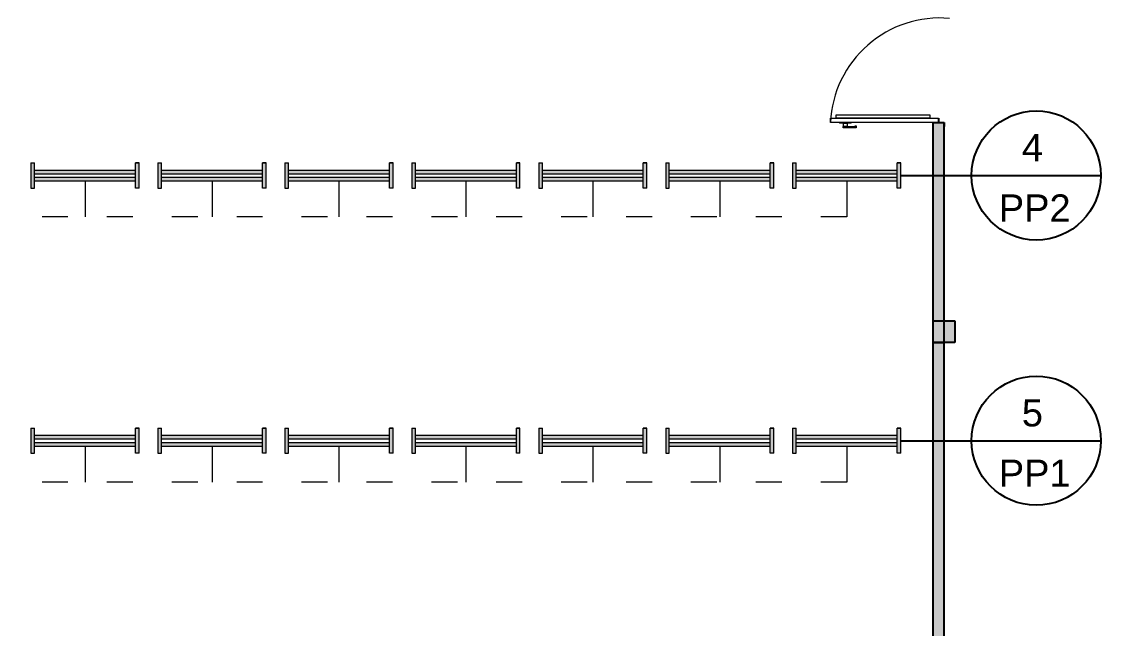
# Model space of a CAD drawing. Header units: millimetres. Extents: x 3339 to 2017737, y 4955 to 2748989.
# Drawn here: x 1464597 to 1479573, y 1273592 to 1282015 of the extents above; entities that cross this region are included whole.
import ezdxf

# ---------------------------------------------------------------- set-up
doc = ezdxf.new("R2010")
doc.units = ezdxf.units.MM
doc.header["$LTSCALE"] = 30
doc.linetypes.add('ACAD_ISO03W100', pattern=[30, 12, -18])
for name, color, linetype, lineweight in [('A-DETL-GENF', 92, 'Continuous', 13), ('A-DOOR', 31, 'Continuous', 13), ('LIGHT LINES', 6, 'ACAD_ISO03W100', 13), ('LIGHTS', 6, 'Continuous', 13)]:
    doc.layers.add(name, color=color, linetype=linetype, lineweight=lineweight)
doc.layers.add('window', color=92, linetype='Continuous')
doc.styles.get("Standard").update_dxf_attribs({"font": 'arial.ttf'})

# ---------------------------------------------------------------- blocks, each defined once
blk = doc.blocks.new('Poste with lines')
h = blk.add_hatch(color=2)
h.dxf.hatch_style = 1
h.paths.add_polyline_path([(13203, 12318), (12903, 12318), (12903, 12018), (13203, 12018)])
at = {"color": 0}
for p, q in [((12903, 12018), (12903, 12318)), ((12903, 12318), (13203, 12318)), ((13203, 12318), (13203, 12018)), ((12903, 12018), (12903, 12168)), ((12903, 12018), (13053, 12018)), ((13053, 12018), (12903, 12018)), ((13203, 12018), (12903, 12018))]:
    blk.add_line(p, q, dxfattribs=at)

msp = doc.modelspace()

# ---------------------------------------------------------------- hatches: boundary and pattern name
at = {"layer": 'LIGHTS'}
h = msp.add_hatch(color=256, dxfattribs=at)
h.dxf.hatch_style = 1
h.paths.add_polyline_path([(1464727.192, 1279703.802), (1464777.192, 1279703.802), (1464777.192, 1280053.802), (1464727.192, 1280053.802)])
h = msp.add_hatch(color=256, dxfattribs=at)
h.dxf.hatch_style = 1
h.paths.add_polyline_path([(1466177.192, 1279703.802), (1466227.192, 1279703.802), (1466227.192, 1280053.802), (1466177.192, 1280053.802)])
h = msp.add_hatch(color=256, dxfattribs=at)
h.dxf.hatch_style = 1
h.paths.add_polyline_path([(1466487.718, 1279703.802), (1466537.718, 1279703.802), (1466537.718, 1280053.802), (1466487.718, 1280053.802)])
h = msp.add_hatch(color=256, dxfattribs=at)
h.dxf.hatch_style = 1
h.paths.add_polyline_path([(1467937.718, 1279703.802), (1467987.718, 1279703.802), (1467987.718, 1280053.802), (1467937.718, 1280053.802)])
h = msp.add_hatch(color=256, dxfattribs=at)
h.dxf.hatch_style = 1
h.paths.add_polyline_path([(1468248.245, 1279703.802), (1468298.245, 1279703.802), (1468298.245, 1280053.802), (1468248.245, 1280053.802)])
h = msp.add_hatch(color=256, dxfattribs=at)
h.dxf.hatch_style = 1
h.paths.add_polyline_path([(1469698.245, 1279703.802), (1469748.245, 1279703.802), (1469748.245, 1280053.802), (1469698.245, 1280053.802)])
h = msp.add_hatch(color=256, dxfattribs=at)
h.dxf.hatch_style = 1
h.paths.add_polyline_path([(1470008.771, 1279703.802), (1470058.771, 1279703.802), (1470058.771, 1280053.802), (1470008.771, 1280053.802)])
h = msp.add_hatch(color=256, dxfattribs=at)
h.dxf.hatch_style = 1
h.paths.add_polyline_path([(1471458.771, 1279703.802), (1471508.771, 1279703.802), (1471508.771, 1280053.802), (1471458.771, 1280053.802)])
h = msp.add_hatch(color=256, dxfattribs=at)
h.dxf.hatch_style = 1
h.paths.add_polyline_path([(1471769.297, 1279703.802), (1471819.297, 1279703.802), (1471819.297, 1280053.802), (1471769.297, 1280053.802)])
h = msp.add_hatch(color=256, dxfattribs=at)
h.dxf.hatch_style = 1
h.paths.add_polyline_path([(1473219.297, 1279703.802), (1473269.297, 1279703.802), (1473269.297, 1280053.802), (1473219.297, 1280053.802)])
h = msp.add_hatch(color=256, dxfattribs=at)
h.dxf.hatch_style = 1
h.paths.add_polyline_path([(1473529.824, 1279703.802), (1473579.824, 1279703.802), (1473579.824, 1280053.802), (1473529.824, 1280053.802)])
h = msp.add_hatch(color=256, dxfattribs=at)
h.dxf.hatch_style = 1
h.paths.add_polyline_path([(1474979.824, 1279703.802), (1475029.824, 1279703.802), (1475029.824, 1280053.802), (1474979.824, 1280053.802)])
h = msp.add_hatch(color=256, dxfattribs=at)
h.dxf.hatch_style = 1
h.paths.add_polyline_path([(1475290.35, 1279703.802), (1475340.35, 1279703.802), (1475340.35, 1280053.802), (1475290.35, 1280053.802)])
h = msp.add_hatch(color=256, dxfattribs=at)
h.dxf.hatch_style = 1
h.paths.add_polyline_path([(1476740.35, 1279703.802), (1476790.35, 1279703.802), (1476790.35, 1280053.802), (1476740.35, 1280053.802)])
h = msp.add_hatch(color=256, dxfattribs=at)
h.dxf.hatch_style = 1
h.paths.add_polyline_path([(1466177.192, 1279903.802), (1466177.192, 1279953.802), (1464777.192, 1279953.802), (1464777.192, 1279903.802)])
h = msp.add_hatch(color=256, dxfattribs=at)
h.dxf.hatch_style = 1
h.paths.add_polyline_path([(1467937.718, 1279903.802), (1467937.718, 1279953.802), (1466537.718, 1279953.802), (1466537.718, 1279903.802)])
h = msp.add_hatch(color=256, dxfattribs=at)
h.dxf.hatch_style = 1
h.paths.add_polyline_path([(1469698.245, 1279903.802), (1469698.245, 1279953.802), (1468298.245, 1279953.802), (1468298.245, 1279903.802)])
h = msp.add_hatch(color=256, dxfattribs=at)
h.dxf.hatch_style = 1
h.paths.add_polyline_path([(1471458.771, 1279903.802), (1471458.771, 1279953.802), (1470058.771, 1279953.802), (1470058.771, 1279903.802)])
h = msp.add_hatch(color=256, dxfattribs=at)
h.dxf.hatch_style = 1
h.paths.add_polyline_path([(1473219.297, 1279903.802), (1473219.297, 1279953.802), (1471819.297, 1279953.802), (1471819.297, 1279903.802)])
h = msp.add_hatch(color=256, dxfattribs=at)
h.dxf.hatch_style = 1
h.paths.add_polyline_path([(1474979.824, 1279903.802), (1474979.824, 1279953.802), (1473579.824, 1279953.802), (1473579.824, 1279903.802)])
h = msp.add_hatch(color=256, dxfattribs=at)
h.dxf.hatch_style = 1
h.paths.add_polyline_path([(1476740.35, 1279903.802), (1476740.35, 1279953.802), (1475340.35, 1279953.802), (1475340.35, 1279903.802)])
h = msp.add_hatch(color=256, dxfattribs=at)
h.dxf.hatch_style = 1
h.paths.add_polyline_path([(1464777.192, 1279853.802), (1464777.192, 1279803.802), (1466177.192, 1279803.802), (1466177.192, 1279853.802)])
h = msp.add_hatch(color=256, dxfattribs=at)
h.dxf.hatch_style = 1
h.paths.add_polyline_path([(1466537.718, 1279853.802), (1466537.718, 1279803.802), (1467937.718, 1279803.802), (1467937.718, 1279853.802)])
h = msp.add_hatch(color=256, dxfattribs=at)
h.dxf.hatch_style = 1
h.paths.add_polyline_path([(1468298.245, 1279853.802), (1468298.245, 1279803.802), (1469698.245, 1279803.802), (1469698.245, 1279853.802)])
h = msp.add_hatch(color=256, dxfattribs=at)
h.dxf.hatch_style = 1
h.paths.add_polyline_path([(1470058.771, 1279853.802), (1470058.771, 1279803.802), (1471458.771, 1279803.802), (1471458.771, 1279853.802)])
h = msp.add_hatch(color=256, dxfattribs=at)
h.dxf.hatch_style = 1
h.paths.add_polyline_path([(1471819.297, 1279853.802), (1471819.297, 1279803.802), (1473219.297, 1279803.802), (1473219.297, 1279853.802)])
h = msp.add_hatch(color=256, dxfattribs=at)
h.dxf.hatch_style = 1
h.paths.add_polyline_path([(1473579.824, 1279853.802), (1473579.824, 1279803.802), (1474979.824, 1279803.802), (1474979.824, 1279853.802)])
h = msp.add_hatch(color=256, dxfattribs=at)
h.dxf.hatch_style = 1
h.paths.add_polyline_path([(1475340.35, 1279853.802), (1475340.35, 1279803.802), (1476740.35, 1279803.802), (1476740.35, 1279853.802)])
h = msp.add_hatch(color=256, dxfattribs=at)
h.dxf.hatch_style = 1
h.paths.add_polyline_path([(1464727.192, 1276023.246), (1464777.192, 1276023.246), (1464777.192, 1276373.246), (1464727.192, 1276373.246)])
h = msp.add_hatch(color=256, dxfattribs=at)
h.dxf.hatch_style = 1
h.paths.add_polyline_path([(1466177.192, 1276023.246), (1466227.192, 1276023.246), (1466227.192, 1276373.246), (1466177.192, 1276373.246)])
h = msp.add_hatch(color=256, dxfattribs=at)
h.dxf.hatch_style = 1
h.paths.add_polyline_path([(1466487.718, 1276023.246), (1466537.718, 1276023.246), (1466537.718, 1276373.246), (1466487.718, 1276373.246)])
h = msp.add_hatch(color=256, dxfattribs=at)
h.dxf.hatch_style = 1
h.paths.add_polyline_path([(1467937.718, 1276023.246), (1467987.718, 1276023.246), (1467987.718, 1276373.246), (1467937.718, 1276373.246)])
h = msp.add_hatch(color=256, dxfattribs=at)
h.dxf.hatch_style = 1
h.paths.add_polyline_path([(1468248.245, 1276023.246), (1468298.245, 1276023.246), (1468298.245, 1276373.246), (1468248.245, 1276373.246)])
h = msp.add_hatch(color=256, dxfattribs=at)
h.dxf.hatch_style = 1
h.paths.add_polyline_path([(1469698.245, 1276023.246), (1469748.245, 1276023.246), (1469748.245, 1276373.246), (1469698.245, 1276373.246)])
h = msp.add_hatch(color=256, dxfattribs=at)
h.dxf.hatch_style = 1
h.paths.add_polyline_path([(1470008.771, 1276023.246), (1470058.771, 1276023.246), (1470058.771, 1276373.246), (1470008.771, 1276373.246)])
h = msp.add_hatch(color=256, dxfattribs=at)
h.dxf.hatch_style = 1
h.paths.add_polyline_path([(1471458.771, 1276023.246), (1471508.771, 1276023.246), (1471508.771, 1276373.246), (1471458.771, 1276373.246)])
h = msp.add_hatch(color=256, dxfattribs=at)
h.dxf.hatch_style = 1
h.paths.add_polyline_path([(1471769.297, 1276023.246), (1471819.297, 1276023.246), (1471819.297, 1276373.246), (1471769.297, 1276373.246)])
h = msp.add_hatch(color=256, dxfattribs=at)
h.dxf.hatch_style = 1
h.paths.add_polyline_path([(1473219.297, 1276023.246), (1473269.297, 1276023.246), (1473269.297, 1276373.246), (1473219.297, 1276373.246)])
h = msp.add_hatch(color=256, dxfattribs=at)
h.dxf.hatch_style = 1
h.paths.add_polyline_path([(1473529.824, 1276023.246), (1473579.824, 1276023.246), (1473579.824, 1276373.246), (1473529.824, 1276373.246)])
h = msp.add_hatch(color=256, dxfattribs=at)
h.dxf.hatch_style = 1
h.paths.add_polyline_path([(1474979.824, 1276023.246), (1475029.824, 1276023.246), (1475029.824, 1276373.246), (1474979.824, 1276373.246)])
h = msp.add_hatch(color=256, dxfattribs=at)
h.dxf.hatch_style = 1
h.paths.add_polyline_path([(1475290.35, 1276023.246), (1475340.35, 1276023.246), (1475340.35, 1276373.246), (1475290.35, 1276373.246)])
h = msp.add_hatch(color=256, dxfattribs=at)
h.dxf.hatch_style = 1
h.paths.add_polyline_path([(1476740.35, 1276023.246), (1476790.35, 1276023.246), (1476790.35, 1276373.246), (1476740.35, 1276373.246)])
h = msp.add_hatch(color=256, dxfattribs=at)
h.dxf.hatch_style = 1
h.paths.add_polyline_path([(1466177.192, 1276223.246), (1466177.192, 1276273.246), (1464777.192, 1276273.246), (1464777.192, 1276223.246)])
h = msp.add_hatch(color=256, dxfattribs=at)
h.dxf.hatch_style = 1
h.paths.add_polyline_path([(1464777.192, 1276173.246), (1464777.192, 1276123.246), (1466177.192, 1276123.246), (1466177.192, 1276173.246)])
h = msp.add_hatch(color=256, dxfattribs=at)
h.dxf.hatch_style = 1
h.paths.add_polyline_path([(1467937.718, 1276223.246), (1467937.718, 1276273.246), (1466537.718, 1276273.246), (1466537.718, 1276223.246)])
h = msp.add_hatch(color=256, dxfattribs=at)
h.dxf.hatch_style = 1
h.paths.add_polyline_path([(1466537.718, 1276173.246), (1466537.718, 1276123.246), (1467937.718, 1276123.246), (1467937.718, 1276173.246)])
h = msp.add_hatch(color=256, dxfattribs=at)
h.dxf.hatch_style = 1
h.paths.add_polyline_path([(1469698.245, 1276223.246), (1469698.245, 1276273.246), (1468298.245, 1276273.246), (1468298.245, 1276223.246)])
h = msp.add_hatch(color=256, dxfattribs=at)
h.dxf.hatch_style = 1
h.paths.add_polyline_path([(1468298.245, 1276173.246), (1468298.245, 1276123.246), (1469698.245, 1276123.246), (1469698.245, 1276173.246)])
h = msp.add_hatch(color=256, dxfattribs=at)
h.dxf.hatch_style = 1
h.paths.add_polyline_path([(1471458.771, 1276223.246), (1471458.771, 1276273.246), (1470058.771, 1276273.246), (1470058.771, 1276223.246)])
h = msp.add_hatch(color=256, dxfattribs=at)
h.dxf.hatch_style = 1
h.paths.add_polyline_path([(1470058.771, 1276173.246), (1470058.771, 1276123.246), (1471458.771, 1276123.246), (1471458.771, 1276173.246)])
h = msp.add_hatch(color=256, dxfattribs=at)
h.dxf.hatch_style = 1
h.paths.add_polyline_path([(1473219.297, 1276223.246), (1473219.297, 1276273.246), (1471819.297, 1276273.246), (1471819.297, 1276223.246)])
h = msp.add_hatch(color=256, dxfattribs=at)
h.dxf.hatch_style = 1
h.paths.add_polyline_path([(1471819.297, 1276173.246), (1471819.297, 1276123.246), (1473219.297, 1276123.246), (1473219.297, 1276173.246)])
h = msp.add_hatch(color=256, dxfattribs=at)
h.dxf.hatch_style = 1
h.paths.add_polyline_path([(1474979.824, 1276223.246), (1474979.824, 1276273.246), (1473579.824, 1276273.246), (1473579.824, 1276223.246)])
h = msp.add_hatch(color=256, dxfattribs=at)
h.dxf.hatch_style = 1
h.paths.add_polyline_path([(1473579.824, 1276173.246), (1473579.824, 1276123.246), (1474979.824, 1276123.246), (1474979.824, 1276173.246)])
h = msp.add_hatch(color=256, dxfattribs=at)
h.dxf.hatch_style = 1
h.paths.add_polyline_path([(1476740.35, 1276223.246), (1476740.35, 1276273.246), (1475340.35, 1276273.246), (1475340.35, 1276223.246)])
h = msp.add_hatch(color=256, dxfattribs=at)
h.dxf.hatch_style = 1
h.paths.add_polyline_path([(1475340.35, 1276173.246), (1475340.35, 1276123.246), (1476740.35, 1276123.246), (1476740.35, 1276173.246)])
at = {"layer": 'window'}
h = msp.add_hatch(color=256, dxfattribs=at)
h.dxf.hatch_style = 1
h.paths.add_polyline_path([(1477390.35, 1280616.357), (1477240.35, 1280616.357), (1477240.35, 1280559.357), (1477240.35, 1277859.357), (1477390.35, 1277859.357)])
h.paths.add_polyline_path([(1477390.35, 1277559.357), (1477240.35, 1277559.357), (1477240.35, 1271859.357), (1477390.35, 1271859.357)])
h.paths.add_polyline_path([(1477390.35, 1271559.357), (1477240.35, 1271559.357), (1477240.35, 1265859.357), (1477390.35, 1265859.357)])

# ---------------------------------------------------------------- linework, layer by layer
at = {"color": 0}
msp.add_line((1477315.35, 1280676.357), (1477315.35, 1280616.357), dxfattribs=at)
for p, q in [((1476790.35, 1279878.802), (1477773.188, 1279878.802)), ((1477773.188, 1279878.802), (1479573.188, 1279878.802)), ((1476790.35, 1276198.246), (1477773.188, 1276198.246)), ((1477773.188, 1276198.246), (1479573.188, 1276198.246))]:
    msp.add_line(p, q)
for centre in [(1478669.458, 1279878.802), (1478669.458, 1276198.246)]:
    msp.add_circle(centre, 896.27)
at = {"layer": 'A-DETL-GENF'}
for p, q in [((1475894.939, 1280721.357), (1477193.939, 1280721.357)), ((1475894.939, 1280676.357), (1475894.939, 1280721.357)), ((1477193.939, 1280676.357), (1475894.939, 1280676.357)), ((1477193.939, 1280721.357), (1477193.939, 1280676.357)), ((1475935.875, 1280616.357), (1476107.325, 1280616.357)), ((1475945.4, 1280606.832), (1475935.875, 1280616.357)), ((1476097.8, 1280606.832), (1475945.4, 1280606.832)), ((1475993.025, 1280540.157), (1475993.025, 1280559.207)), ((1475993.025, 1280559.207), (1476050.175, 1280559.207)), ((1476050.175, 1280540.157), (1475993.025, 1280540.157)), ((1475997.788, 1280559.207), (1475997.788, 1280606.832)), ((1475997.788, 1280606.832), (1476045.413, 1280606.832)), ((1476045.413, 1280559.207), (1475997.788, 1280559.207)), ((1476045.413, 1280606.832), (1476045.413, 1280559.207)), ((1476050.175, 1280559.207), (1476050.175, 1280540.157)), ((1476050.175, 1280540.157), (1476050.175, 1280557.328)), ((1476050.175, 1280557.328), (1476156.004, 1280557.328)), ((1476173.786, 1280540.157), (1476050.175, 1280540.157)), ((1476107.325, 1280616.357), (1476097.8, 1280606.832)), ((1476156.004, 1280557.328), (1476156.004, 1280568.899)), ((1476156.004, 1280568.899), (1476173.786, 1280568.899)), ((1476156.004, 1280557.328), (1476173.175, 1280540.157)), ((1476173.786, 1280568.899), (1476173.786, 1280540.157))]:
    msp.add_line(p, q, dxfattribs=at)
at = {"layer": 'A-DOOR', "lineweight": 18}
for p, q in [((1475815.35, 1280616.357), (1475815.35, 1280676.357)), ((1475815.35, 1280676.357), (1477315.35, 1280676.357)), ((1477315.35, 1280616.357), (1477315.35, 1280676.357)), ((1477315.35, 1280616.357), (1475815.35, 1280616.357))]:
    msp.add_line(p, q, dxfattribs=at)
at = {"layer": 'A-DOOR'}
msp.add_arc((1477333.878, 1280544.842), 1520.211, 85.038693, 177.3036501, dxfattribs=at)
at = {"layer": 'LIGHT LINES'}
for p, q in [((1476040.35, 1279303.802), (1442590.35, 1279303.802)), ((1476040.35, 1275623.246), (1442590.35, 1275623.246))]:
    msp.add_line(p, q, dxfattribs=at)
at = {"layer": 'LIGHTS'}
for p, q in [((1464727.192, 1280053.802), (1464727.192, 1279703.802)), ((1464727.192, 1280053.802), (1464777.192, 1280053.802)), ((1464727.192, 1280053.802), (1464777.192, 1280053.802)), ((1464777.192, 1279703.802), (1464777.192, 1280053.802)), ((1466227.192, 1280053.802), (1466177.192, 1280053.802)), ((1466177.192, 1279703.802), (1466177.192, 1280053.802)), ((1466177.192, 1280053.802), (1466227.192, 1280053.802)), ((1466227.192, 1279703.802), (1466227.192, 1280053.802)), ((1466487.718, 1280053.802), (1466487.718, 1279703.802)), ((1466487.718, 1280053.802), (1466537.718, 1280053.802)), ((1466487.718, 1280053.802), (1466537.718, 1280053.802)), ((1466537.718, 1279703.802), (1466537.718, 1280053.802)), ((1467987.718, 1280053.802), (1467937.718, 1280053.802)), ((1467937.718, 1279703.802), (1467937.718, 1280053.802)), ((1467937.718, 1280053.802), (1467987.718, 1280053.802)), ((1467987.718, 1279703.802), (1467987.718, 1280053.802)), ((1468248.245, 1280053.802), (1468248.245, 1279703.802)), ((1468248.245, 1280053.802), (1468298.245, 1280053.802)), ((1468248.245, 1280053.802), (1468298.245, 1280053.802)), ((1468298.245, 1279703.802), (1468298.245, 1280053.802)), ((1469748.245, 1280053.802), (1469698.245, 1280053.802)), ((1469698.245, 1279703.802), (1469698.245, 1280053.802)), ((1469698.245, 1280053.802), (1469748.245, 1280053.802)), ((1469748.245, 1279703.802), (1469748.245, 1280053.802)), ((1470008.771, 1280053.802), (1470008.771, 1279703.802)), ((1470008.771, 1280053.802), (1470058.771, 1280053.802)), ((1470008.771, 1280053.802), (1470058.771, 1280053.802)), ((1470058.771, 1279703.802), (1470058.771, 1280053.802)), ((1471508.771, 1280053.802), (1471458.771, 1280053.802)), ((1471458.771, 1279703.802), (1471458.771, 1280053.802)), ((1471458.771, 1280053.802), (1471508.771, 1280053.802)), ((1471508.771, 1279703.802), (1471508.771, 1280053.802)), ((1471769.297, 1280053.802), (1471769.297, 1279703.802)), ((1471769.297, 1280053.802), (1471819.297, 1280053.802)), ((1471769.297, 1280053.802), (1471819.297, 1280053.802)), ((1471819.297, 1279703.802), (1471819.297, 1280053.802)), ((1473269.297, 1280053.802), (1473219.297, 1280053.802)), ((1473219.297, 1279703.802), (1473219.297, 1280053.802)), ((1473219.297, 1280053.802), (1473269.297, 1280053.802)), ((1473269.297, 1279703.802), (1473269.297, 1280053.802)), ((1473529.824, 1280053.802), (1473529.824, 1279703.802)), ((1473529.824, 1280053.802), (1473579.824, 1280053.802)), ((1473529.824, 1280053.802), (1473579.824, 1280053.802)), ((1473579.824, 1279703.802), (1473579.824, 1280053.802)), ((1475029.824, 1280053.802), (1474979.824, 1280053.802)), ((1474979.824, 1279703.802), (1474979.824, 1280053.802)), ((1474979.824, 1280053.802), (1475029.824, 1280053.802)), ((1475029.824, 1279703.802), (1475029.824, 1280053.802)), ((1475290.35, 1280053.802), (1475290.35, 1279703.802)), ((1475290.35, 1280053.802), (1475340.35, 1280053.802)), ((1475290.35, 1280053.802), (1475340.35, 1280053.802)), ((1475340.35, 1279703.802), (1475340.35, 1280053.802)), ((1476790.35, 1280053.802), (1476740.35, 1280053.802)), ((1476740.35, 1279703.802), (1476740.35, 1280053.802)), ((1476740.35, 1280053.802), (1476790.35, 1280053.802)), ((1476790.35, 1279703.802), (1476790.35, 1280053.802)), ((1464777.192, 1279953.802), (1466177.192, 1279953.802)), ((1464777.192, 1279903.802), (1466177.192, 1279903.802)), ((1466537.718, 1279953.802), (1467937.718, 1279953.802)), ((1466537.718, 1279903.802), (1467937.718, 1279903.802)), ((1468298.245, 1279953.802), (1469698.245, 1279953.802)), ((1468298.245, 1279903.802), (1469698.245, 1279903.802)), ((1470058.771, 1279953.802), (1471458.771, 1279953.802)), ((1470058.771, 1279903.802), (1471458.771, 1279903.802)), ((1471819.297, 1279953.802), (1473219.297, 1279953.802)), ((1471819.297, 1279903.802), (1473219.297, 1279903.802)), ((1473579.824, 1279953.802), (1474979.824, 1279953.802)), ((1473579.824, 1279903.802), (1474979.824, 1279903.802)), ((1475340.35, 1279953.802), (1476740.35, 1279953.802)), ((1475340.35, 1279903.802), (1476740.35, 1279903.802)), ((1464777.192, 1279853.802), (1466177.192, 1279853.802)), ((1464777.192, 1279803.802), (1466177.192, 1279803.802)), ((1465477.192, 1279803.802), (1465477.192, 1279303.802)), ((1466537.718, 1279853.802), (1467937.718, 1279853.802)), ((1466537.718, 1279803.802), (1467937.718, 1279803.802)), ((1467237.718, 1279803.802), (1467237.718, 1279303.802)), ((1468298.245, 1279853.802), (1469698.245, 1279853.802)), ((1468298.245, 1279803.802), (1469698.245, 1279803.802)), ((1468998.245, 1279803.802), (1468998.245, 1279303.802)), ((1470058.771, 1279853.802), (1471458.771, 1279853.802)), ((1470058.771, 1279803.802), (1471458.771, 1279803.802)), ((1470758.771, 1279803.802), (1470758.771, 1279303.802)), ((1471819.297, 1279853.802), (1473219.297, 1279853.802)), ((1471819.297, 1279803.802), (1473219.297, 1279803.802)), ((1472519.297, 1279803.802), (1472519.297, 1279303.802)), ((1473579.824, 1279853.802), (1474979.824, 1279853.802)), ((1473579.824, 1279803.802), (1474979.824, 1279803.802)), ((1474279.824, 1279803.802), (1474279.824, 1279303.802)), ((1475340.35, 1279853.802), (1476740.35, 1279853.802)), ((1475340.35, 1279803.802), (1476740.35, 1279803.802)), ((1476040.35, 1279803.802), (1476040.35, 1279303.802)), ((1464727.192, 1279703.802), (1464777.192, 1279703.802)), ((1466227.192, 1279703.802), (1466177.192, 1279703.802)), ((1466487.718, 1279703.802), (1466537.718, 1279703.802)), ((1467987.718, 1279703.802), (1467937.718, 1279703.802)), ((1468248.245, 1279703.802), (1468298.245, 1279703.802)), ((1469748.245, 1279703.802), (1469698.245, 1279703.802)), ((1470008.771, 1279703.802), (1470058.771, 1279703.802)), ((1471508.771, 1279703.802), (1471458.771, 1279703.802)), ((1471769.297, 1279703.802), (1471819.297, 1279703.802)), ((1473269.297, 1279703.802), (1473219.297, 1279703.802)), ((1473529.824, 1279703.802), (1473579.824, 1279703.802)), ((1475029.824, 1279703.802), (1474979.824, 1279703.802)), ((1475290.35, 1279703.802), (1475340.35, 1279703.802)), ((1476790.35, 1279703.802), (1476740.35, 1279703.802)), ((1464727.192, 1276373.246), (1464727.192, 1276023.246)), ((1464727.192, 1276373.246), (1464777.192, 1276373.246)), ((1464727.192, 1276373.246), (1464777.192, 1276373.246)), ((1464777.192, 1276023.246), (1464777.192, 1276373.246)), ((1466227.192, 1276373.246), (1466177.192, 1276373.246)), ((1466177.192, 1276023.246), (1466177.192, 1276373.246)), ((1466177.192, 1276373.246), (1466227.192, 1276373.246)), ((1466227.192, 1276023.246), (1466227.192, 1276373.246)), ((1466487.718, 1276373.246), (1466487.718, 1276023.246)), ((1466487.718, 1276373.246), (1466537.718, 1276373.246)), ((1466487.718, 1276373.246), (1466537.718, 1276373.246)), ((1466537.718, 1276023.246), (1466537.718, 1276373.246)), ((1467987.718, 1276373.246), (1467937.718, 1276373.246)), ((1467937.718, 1276023.246), (1467937.718, 1276373.246)), ((1467937.718, 1276373.246), (1467987.718, 1276373.246)), ((1467987.718, 1276023.246), (1467987.718, 1276373.246)), ((1468248.245, 1276373.246), (1468248.245, 1276023.246)), ((1468248.245, 1276373.246), (1468298.245, 1276373.246)), ((1468248.245, 1276373.246), (1468298.245, 1276373.246)), ((1468298.245, 1276023.246), (1468298.245, 1276373.246)), ((1469748.245, 1276373.246), (1469698.245, 1276373.246)), ((1469698.245, 1276023.246), (1469698.245, 1276373.246)), ((1469698.245, 1276373.246), (1469748.245, 1276373.246)), ((1469748.245, 1276023.246), (1469748.245, 1276373.246)), ((1470008.771, 1276373.246), (1470008.771, 1276023.246)), ((1470008.771, 1276373.246), (1470058.771, 1276373.246)), ((1470008.771, 1276373.246), (1470058.771, 1276373.246)), ((1470058.771, 1276023.246), (1470058.771, 1276373.246)), ((1471508.771, 1276373.246), (1471458.771, 1276373.246)), ((1471458.771, 1276023.246), (1471458.771, 1276373.246)), ((1471458.771, 1276373.246), (1471508.771, 1276373.246)), ((1471508.771, 1276023.246), (1471508.771, 1276373.246)), ((1471769.297, 1276373.246), (1471769.297, 1276023.246)), ((1471769.297, 1276373.246), (1471819.297, 1276373.246)), ((1471769.297, 1276373.246), (1471819.297, 1276373.246)), ((1471819.297, 1276023.246), (1471819.297, 1276373.246)), ((1473269.297, 1276373.246), (1473219.297, 1276373.246)), ((1473219.297, 1276023.246), (1473219.297, 1276373.246)), ((1473219.297, 1276373.246), (1473269.297, 1276373.246)), ((1473269.297, 1276023.246), (1473269.297, 1276373.246)), ((1473529.824, 1276373.246), (1473529.824, 1276023.246)), ((1473529.824, 1276373.246), (1473579.824, 1276373.246)), ((1473529.824, 1276373.246), (1473579.824, 1276373.246)), ((1473579.824, 1276023.246), (1473579.824, 1276373.246)), ((1475029.824, 1276373.246), (1474979.824, 1276373.246)), ((1474979.824, 1276023.246), (1474979.824, 1276373.246)), ((1474979.824, 1276373.246), (1475029.824, 1276373.246)), ((1475029.824, 1276023.246), (1475029.824, 1276373.246)), ((1475290.35, 1276373.246), (1475290.35, 1276023.246)), ((1475290.35, 1276373.246), (1475340.35, 1276373.246)), ((1475290.35, 1276373.246), (1475340.35, 1276373.246)), ((1475340.35, 1276023.246), (1475340.35, 1276373.246)), ((1476790.35, 1276373.246), (1476740.35, 1276373.246)), ((1476740.35, 1276023.246), (1476740.35, 1276373.246)), ((1476740.35, 1276373.246), (1476790.35, 1276373.246)), ((1476790.35, 1276023.246), (1476790.35, 1276373.246)), ((1464777.192, 1276273.246), (1466177.192, 1276273.246)), ((1464777.192, 1276223.246), (1466177.192, 1276223.246)), ((1464777.192, 1276173.246), (1466177.192, 1276173.246)), ((1466537.718, 1276273.246), (1467937.718, 1276273.246)), ((1466537.718, 1276223.246), (1467937.718, 1276223.246)), ((1466537.718, 1276173.246), (1467937.718, 1276173.246)), ((1468298.245, 1276273.246), (1469698.245, 1276273.246)), ((1468298.245, 1276223.246), (1469698.245, 1276223.246)), ((1468298.245, 1276173.246), (1469698.245, 1276173.246)), ((1470058.771, 1276273.246), (1471458.771, 1276273.246)), ((1470058.771, 1276223.246), (1471458.771, 1276223.246)), ((1470058.771, 1276173.246), (1471458.771, 1276173.246)), ((1471819.297, 1276273.246), (1473219.297, 1276273.246)), ((1471819.297, 1276223.246), (1473219.297, 1276223.246)), ((1471819.297, 1276173.246), (1473219.297, 1276173.246)), ((1473579.824, 1276273.246), (1474979.824, 1276273.246)), ((1473579.824, 1276223.246), (1474979.824, 1276223.246)), ((1473579.824, 1276173.246), (1474979.824, 1276173.246)), ((1475340.35, 1276273.246), (1476740.35, 1276273.246)), ((1475340.35, 1276223.246), (1476740.35, 1276223.246)), ((1475340.35, 1276173.246), (1476740.35, 1276173.246)), ((1464727.192, 1276023.246), (1464777.192, 1276023.246)), ((1464777.192, 1276123.246), (1466177.192, 1276123.246)), ((1465477.192, 1276123.246), (1465477.192, 1275623.246)), ((1466227.192, 1276023.246), (1466177.192, 1276023.246)), ((1466487.718, 1276023.246), (1466537.718, 1276023.246)), ((1466537.718, 1276123.246), (1467937.718, 1276123.246)), ((1467237.718, 1276123.246), (1467237.718, 1275623.246)), ((1467987.718, 1276023.246), (1467937.718, 1276023.246)), ((1468248.245, 1276023.246), (1468298.245, 1276023.246)), ((1468298.245, 1276123.246), (1469698.245, 1276123.246)), ((1468998.245, 1276123.246), (1468998.245, 1275623.246)), ((1469748.245, 1276023.246), (1469698.245, 1276023.246)), ((1470008.771, 1276023.246), (1470058.771, 1276023.246)), ((1470058.771, 1276123.246), (1471458.771, 1276123.246)), ((1470758.771, 1276123.246), (1470758.771, 1275623.246)), ((1471508.771, 1276023.246), (1471458.771, 1276023.246)), ((1471769.297, 1276023.246), (1471819.297, 1276023.246)), ((1471819.297, 1276123.246), (1473219.297, 1276123.246)), ((1472519.297, 1276123.246), (1472519.297, 1275623.246)), ((1473269.297, 1276023.246), (1473219.297, 1276023.246)), ((1473529.824, 1276023.246), (1473579.824, 1276023.246)), ((1473579.824, 1276123.246), (1474979.824, 1276123.246)), ((1474279.824, 1276123.246), (1474279.824, 1275623.246)), ((1475029.824, 1276023.246), (1474979.824, 1276023.246)), ((1475290.35, 1276023.246), (1475340.35, 1276023.246)), ((1475340.35, 1276123.246), (1476740.35, 1276123.246)), ((1476040.35, 1276123.246), (1476040.35, 1275623.246)), ((1476790.35, 1276023.246), (1476740.35, 1276023.246))]:
    msp.add_line(p, q, dxfattribs=at)
at = {"layer": 'window'}
for p, q in [((1477240.35, 1265592.357), (1477240.35, 1280616.357)), ((1477240.35, 1280559.357), (1477240.35, 1280616.357)), ((1477240.35, 1280616.357), (1477390.35, 1280616.357)), ((1477390.35, 1265641.857), (1477390.35, 1280616.357)), ((1477390.35, 1280616.357), (1477390.35, 1280559.357))]:
    msp.add_line(p, q, dxfattribs=at)

# ---------------------------------------------------------------- block references
at = {"color": 0}
msp.add_blockref('Poste with lines', (1464337.939, 1265541.247), dxfattribs=at)

# ---------------------------------------------------------------- texts
at = {"char_height": 377.35925, "attachment_point": 1}
for s, insert in [('\\pxt0.39537;4', (1478469.458, 1280454.141)), ('\\pxqc,t0.39537;PP2', (1478459.458, 1279616.161)), ('\\pxt0.39537;5', (1478469.458, 1276773.585)), ('\\pxqc,t0.39537;PP1', (1478459.458, 1275935.606))]:
    msp.add_mtext_dynamic_manual_height_columns(s, width=377.35925, gutter_width=1886.796, heights=[0], dxfattribs=dict(at, insert=insert))

doc.saveas('drawing.dxf')
